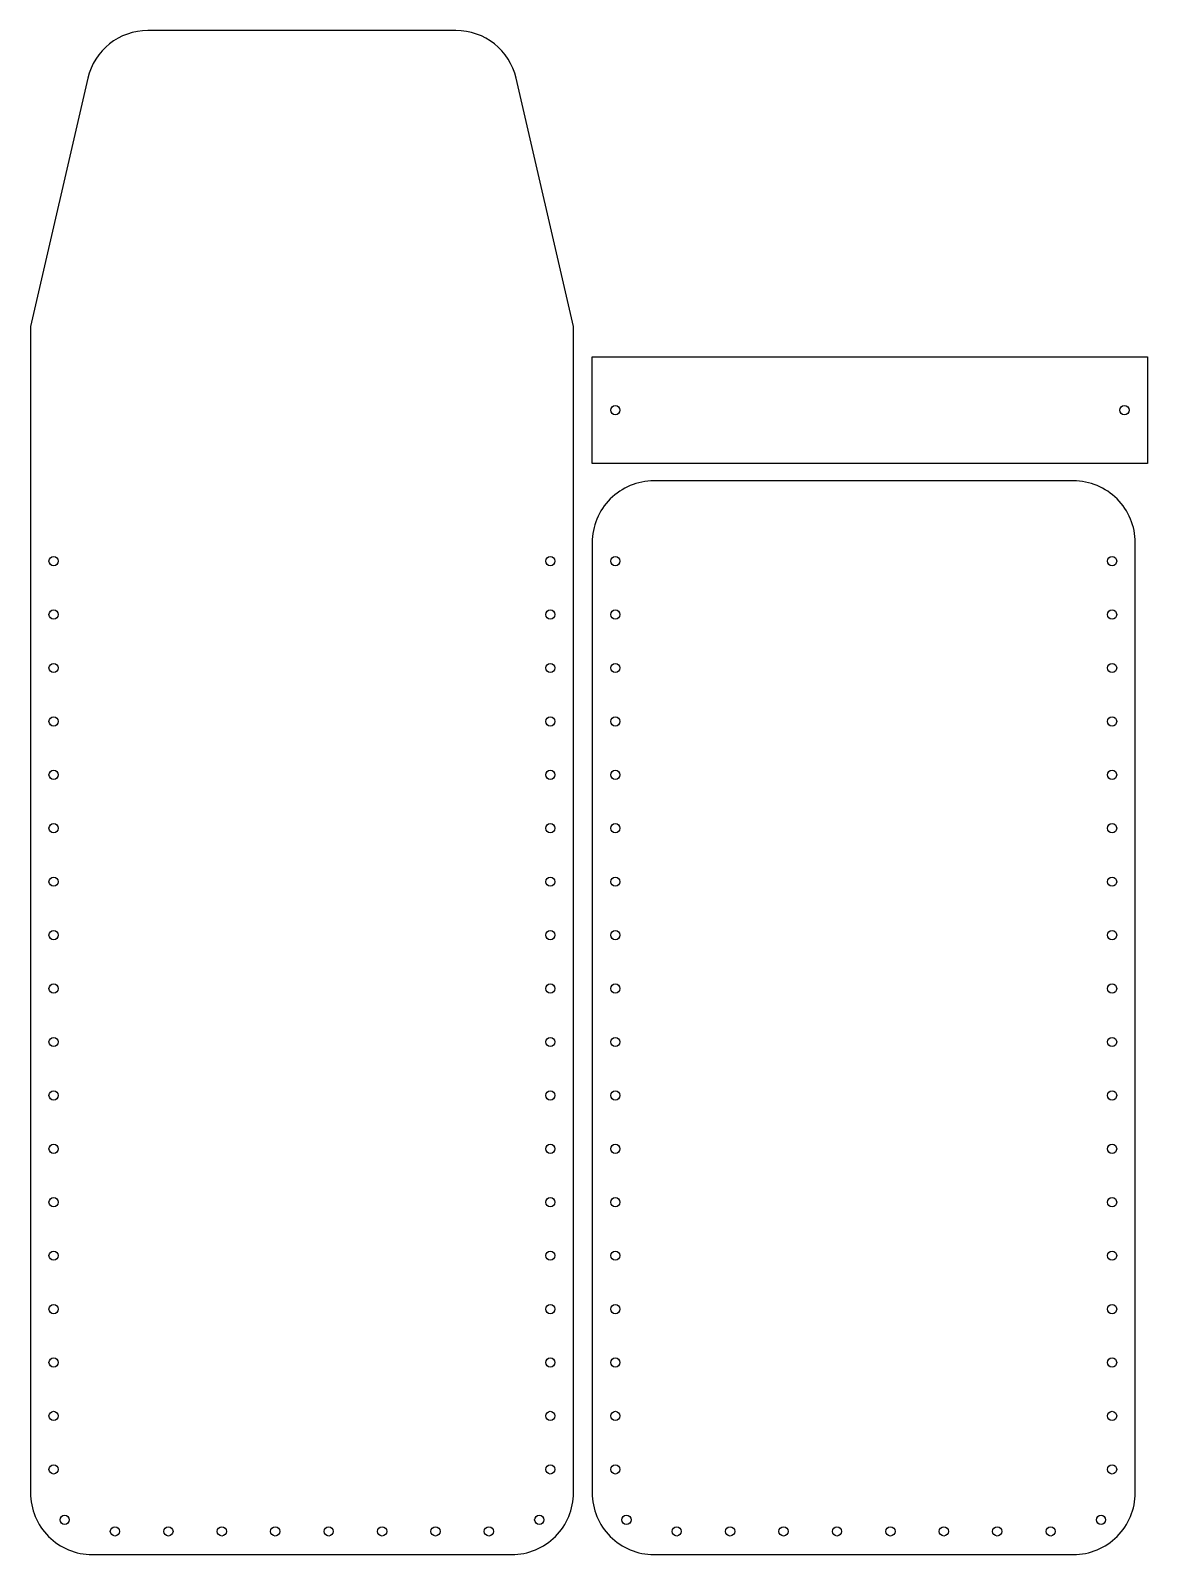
# Model space of a CAD drawing. Header units: millimetres. Extents: x 2231 to 2412, y 1325 to 1572.
import ezdxf

# ---------------------------------------------------------------- set-up
doc = ezdxf.new("R2010")
doc.units = ezdxf.units.MM

# ---------------------------------------------------------------- blocks, each defined once
blk = doc.blocks.new('*U19')
blk.add_circle((0, 0), 0.75)
blk = doc.blocks.new('*U20')
at = {"color": 0, "linetype": 'ByBlock', "lineweight": -2, "transparency": 16777216}
for p, rotation in [((2456.48, 1591.65), 90), ((2536.98, 1591.65), 270), ((2456.48, 1582.99), 90), ((2536.98, 1582.99), 270), ((2456.48, 1574.33), 90), ((2536.98, 1574.33), 270), ((2456.48, 1565.67), 90), ((2536.98, 1565.67), 270), ((2456.48, 1557.01), 90), ((2536.98, 1557.01), 270), ((2456.48, 1548.36), 90), ((2536.98, 1548.36), 270), ((2456.48, 1539.7), 90), ((2536.98, 1539.7), 270), ((2456.48, 1531.04), 90), ((2536.98, 1531.04), 270), ((2456.48, 1522.38), 90), ((2536.98, 1522.38), 270), ((2456.48, 1513.72), 90), ((2536.98, 1513.72), 270), ((2456.48, 1505.06), 90), ((2536.98, 1505.06), 270), ((2456.48, 1496.4), 90), ((2536.98, 1496.4), 270), ((2456.48, 1487.75), 90), ((2536.98, 1487.75), 270), ((2456.48, 1479.09), 90), ((2536.98, 1479.09), 270), ((2456.48, 1470.43), 90), ((2536.98, 1470.43), 270), ((2456.48, 1461.77), 90), ((2536.98, 1461.77), 270), ((2456.48, 1453.11), 90), ((2536.98, 1453.11), 270), ((2456.48, 1444.45), 90), ((2536.98, 1444.45), 270), ((2458.27, 1436.27), 134.4980258337197), ((2466.42, 1434.4), 180), ((2475.08, 1434.4), 180), ((2483.74, 1434.4), 180), ((2492.4, 1434.4), 180), ((2501.06, 1434.4), 180), ((2509.72, 1434.4), 180), ((2518.37, 1434.4), 180), ((2527.03, 1434.4), 180), ((2535.19, 1436.27), 225.5019741662798)]:
    blk.add_blockref('*U19', p, dxfattribs=dict(at, rotation=rotation))
blk = doc.blocks.new('*U25')
blk.add_circle((0, 0), 0.75)
blk = doc.blocks.new('*U27')
at = {"color": 0, "linetype": 'ByBlock', "lineweight": -2, "transparency": 16777216}
for p, rotation in [((2456.48, 1591.65), 90), ((2536.98, 1591.65), 270), ((2456.48, 1582.99), 90), ((2536.98, 1582.99), 270), ((2456.48, 1574.33), 90), ((2536.98, 1574.33), 270), ((2456.48, 1565.67), 90), ((2536.98, 1565.67), 270), ((2456.48, 1557.01), 90), ((2536.98, 1557.01), 270), ((2456.48, 1548.36), 90), ((2536.98, 1548.36), 270), ((2456.48, 1539.7), 90), ((2536.98, 1539.7), 270), ((2456.48, 1531.04), 90), ((2536.98, 1531.04), 270), ((2456.48, 1522.38), 90), ((2536.98, 1522.38), 270), ((2456.48, 1513.72), 90), ((2536.98, 1513.72), 270), ((2456.48, 1505.06), 90), ((2536.98, 1505.06), 270), ((2456.48, 1496.4), 90), ((2536.98, 1496.4), 270), ((2456.48, 1487.75), 90), ((2536.98, 1487.75), 270), ((2456.48, 1479.09), 90), ((2536.98, 1479.09), 270), ((2456.48, 1470.43), 90), ((2536.98, 1470.43), 270), ((2456.48, 1461.77), 90), ((2536.98, 1461.77), 270), ((2456.48, 1453.11), 90), ((2536.98, 1453.11), 270), ((2456.48, 1444.45), 90), ((2536.98, 1444.45), 270), ((2458.27, 1436.27), 134.4980258337197), ((2466.42, 1434.4), 180), ((2475.08, 1434.4), 180), ((2483.74, 1434.4), 180), ((2492.4, 1434.4), 180), ((2501.06, 1434.4), 180), ((2509.72, 1434.4), 180), ((2518.37, 1434.4), 180), ((2527.03, 1434.4), 180), ((2535.19, 1436.27), 225.5019741662798)]:
    blk.add_blockref('*U25', p, dxfattribs=dict(at, rotation=rotation))

msp = doc.modelspace()

# ---------------------------------------------------------------- linework, layer by layer
for points in [[(2319.46, 1335.23), (2319.46, 1524.23), (2310.17, 1564.48, 0.349216), (2300.42, 1572.23), (2250.5, 1572.23, 0.349216), (2240.75, 1564.48), (2231.46, 1524.23), (2231.46, 1335.23, 0.414214), (2241.46, 1325.23), (2309.46, 1325.23, 0.414214)], [(2322.5, 1489.23), (2322.5, 1335.23, 0.414214), (2332.5, 1325.23), (2400.5, 1325.23, 0.414214), (2410.5, 1335.23), (2410.5, 1489.23, 0.414214), (2400.5, 1499.23), (2332.5, 1499.23, 0.414214)]]:
    msp.add_lwpolyline(points, format="xyb", close=True)
msp.add_lwpolyline([(2322.5, 1502.04), (2322.5, 1519.36), (2412.5, 1519.36), (2412.5, 1502.04)], close=True)
for centre in [(2326.25, 1510.7), (2408.75, 1510.7)]:
    msp.add_circle(centre, 0.75)

# ---------------------------------------------------------------- block references
for name, p in [('*U20', (-221.27, -105.42)), ('*U27', (-130.23, -105.42))]:
    msp.add_blockref(name, p)

doc.saveas('drawing.dxf')
